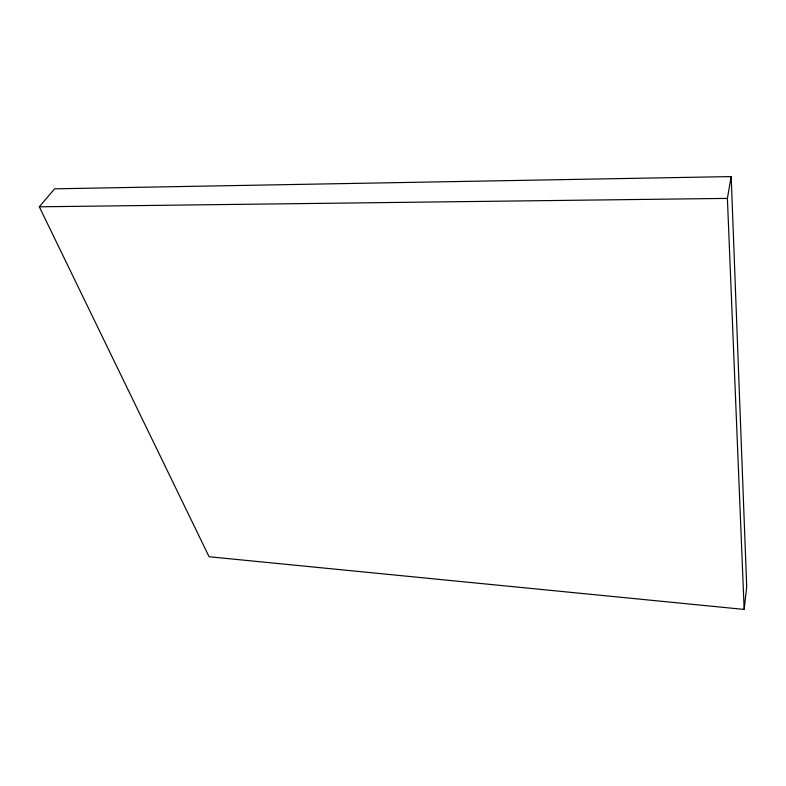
<?xml version="1.0" encoding="UTF-8"?>
<svg xmlns="http://www.w3.org/2000/svg" width="786" height="786" viewBox="0 0 786 786"><rect width="100%" height="100%" fill="white"/><g stroke="black" fill="none" stroke-linecap="round" stroke-linejoin="round"><path stroke-width="1.18" d="M744.165 609.425L746.7 586.661L731.177 176.575L54.607 188.827L39.3 206.806L209.086 556.743L744.165 609.425L727.394 198.396L731.177 176.575M39.3 206.806L727.394 198.396"/></g></svg>
